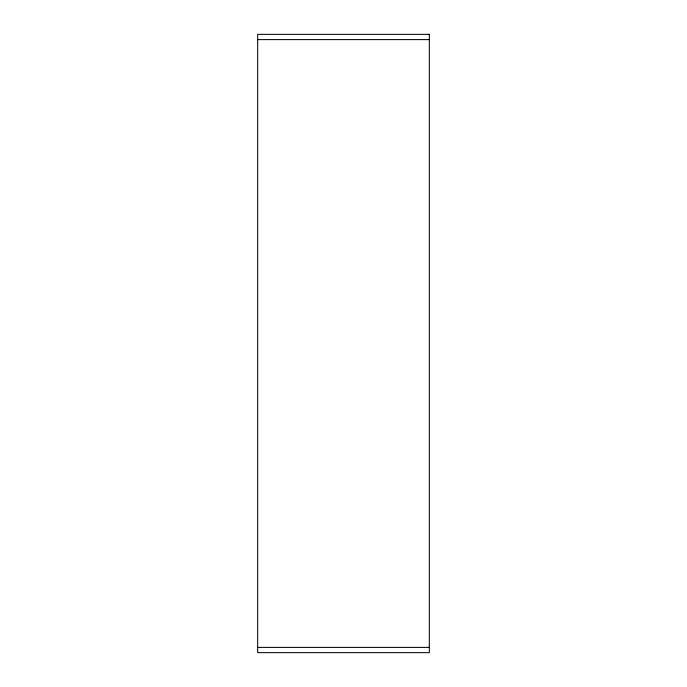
<?xml version="1.0" encoding="UTF-8"?>
<svg xmlns="http://www.w3.org/2000/svg" width="687" height="687" viewBox="0 0 687 687"><rect width="100%" height="100%" fill="white"/><g stroke="black" fill="none" stroke-linecap="round" stroke-linejoin="round"><path stroke-width="1.03" d="M257.677 39.606L429.323 39.606M257.677 647.394L429.323 647.394M429.323 34.35L257.677 34.35L257.677 652.65L429.323 652.65L429.323 34.35"/></g></svg>
